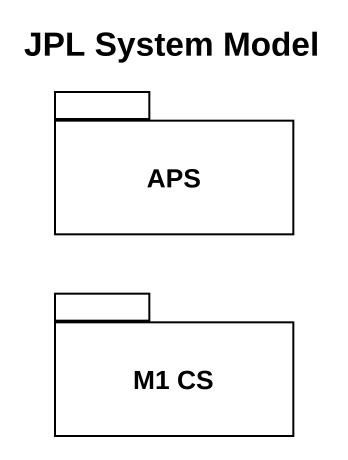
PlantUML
@startuml
title JPL System Model
package APS {
}
package "M1 CS" as M1_CS {
}
@enduml
